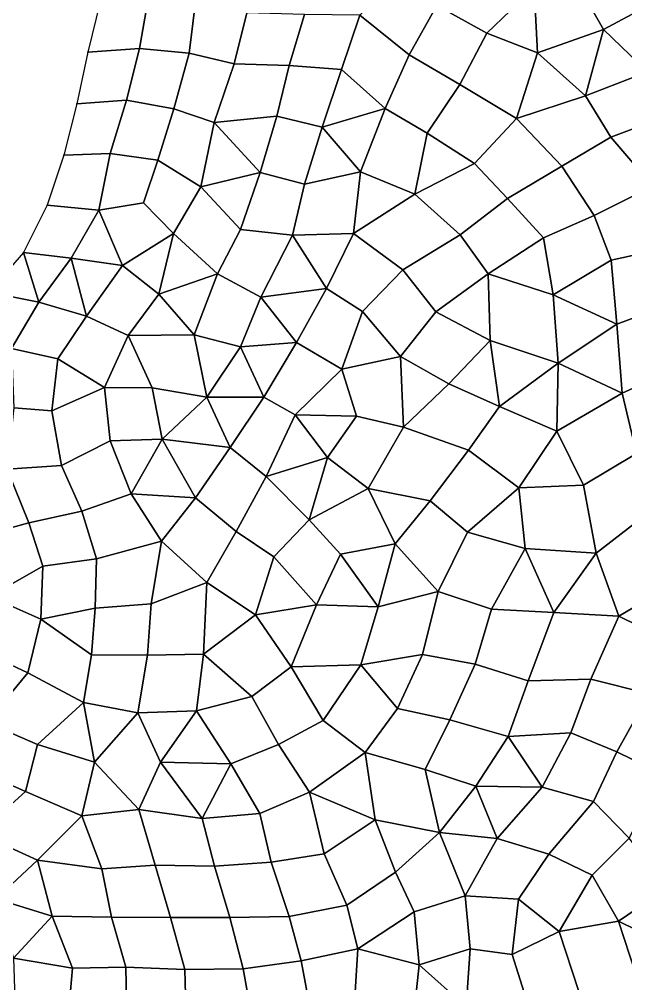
# Model space of a CAD drawing. Extents: x 380707 to 407438, y 6452841 to 6483357.
# Drawn here: x 387707 to 388738, y 6457756 to 6459394 of the extents above; entities that cross this region are included whole.
import ezdxf

# ---------------------------------------------------------------- set-up
doc = ezdxf.new("R2010")
doc.units = 0
for name, color, linetype in [('MESH_BOUND', 25, 'CONTINUOUS'), ('MESH_ELEMS', 18, 'CONTINUOUS'), ('MESH_NODES', 18, 'CONTINUOUS')]:
    doc.layers.add(name, color=color, linetype=linetype)

msp = doc.modelspace()

# ---------------------------------------------------------------- linework, layer by layer
at = {"layer": 'MESH_BOUND', "color": 25}
for points in [[(387845.358, 6459425.63, -0.427), (387824.035, 6459338.24, -0.398)], [(387824.035, 6459338.24, -0.398), (387805.435, 6459250.24, 0.779)], [(387805.435, 6459250.24, 0.779), (387783.297, 6459163.14, 1.218)], [(387783.297, 6459163.14, 1.218), (387754.743, 6459078.09, 0.751)], [(387754.743, 6459078.09, 0.751), (387714.579, 6458997.6, -0.377)], [(387714.579, 6458997.6, -0.377), (387655.426, 6458930.38, 0.384)]]:
    msp.add_polyline3d(points, dxfattribs=at)
at = {"layer": 'MESH_ELEMS', "color": 178}
for points in [[(388501.788, 6459370.18, -6.523), (388582.098, 6459448.24, -6.871), (388487.688, 6459495.85, -7.054), (388417.084, 6459417.23, -6.739)], [(388700.074, 6459376.63, -6.705), (388797.588, 6459429.44, -6.906), (388741.967, 6459498.34, -7.003), (388657.451, 6459451.54, -6.894)], [(388286.116, 6459400.74, -7.491), (388370.065, 6459333.64, -5.34), (388417.084, 6459417.23, -6.739), (388360.024, 6459475.83, -7.464)], [(388582.098, 6459448.24, -6.871), (388501.788, 6459370.18, -6.523), (388588.109, 6459337.26, -4.354), (388582.098, 6459448.24, -6.871)], [(388588.109, 6459337.26, -4.354), (388700.074, 6459376.63, -6.705), (388657.451, 6459451.54, -6.894), (388582.098, 6459448.24, -6.871)], [(387845.358, 6459425.63, -0.427), (387824.035, 6459338.24, -0.398), (387911.69, 6459344.48, -4.565), (387926.217, 6459428.51, -4.735)], [(387996.029, 6459336.19, -6.838), (388008.762, 6459437.69, -3.666), (387926.217, 6459428.51, -4.735), (387911.69, 6459344.48, -4.565)], [(387996.029, 6459336.19, -6.838), (388072.76, 6459318.31, -7.659), (388093.793, 6459405.22, -7.394), (388008.762, 6459437.69, -3.666)], [(388797.588, 6459429.44, -6.906), (388700.074, 6459376.63, -6.705), (388775.062, 6459304.58, -6.499), (388850.508, 6459354.18, -6.841)], [(388456.073, 6459283.21, -6.823), (388501.788, 6459370.18, -6.523), (388417.084, 6459417.23, -6.739), (388370.065, 6459333.64, -5.34)], [(388166.092, 6459315.75, -7.559), (388191.946, 6459402.14, -7.854), (388093.793, 6459405.22, -7.394), (388072.76, 6459318.31, -7.659)], [(388254.903, 6459308.75, -7.305), (388286.116, 6459400.74, -7.491), (388191.946, 6459402.14, -7.854), (388166.092, 6459315.75, -7.559)], [(388254.903, 6459308.75, -7.305), (388329.152, 6459242.2, -6.104), (388370.065, 6459333.64, -5.34), (388286.116, 6459400.74, -7.491)], [(388456.073, 6459283.21, -6.823), (388552.287, 6459225.41, -5.945), (388588.109, 6459337.26, -4.354), (388501.788, 6459370.18, -6.523)], [(388588.109, 6459337.26, -4.354), (388669.737, 6459263.77, -4.356), (388700.074, 6459376.63, -6.705), (388588.109, 6459337.26, -4.354)], [(388669.737, 6459263.77, -4.356), (388775.062, 6459304.58, -6.499), (388700.074, 6459376.63, -6.705), (388669.737, 6459263.77, -4.356)], [(387889.427, 6459256.44, -3.781), (387911.69, 6459344.48, -4.565), (387824.035, 6459338.24, -0.398), (387805.435, 6459250.24, 0.779)], [(387969.818, 6459242.12, -6.994), (387996.029, 6459336.19, -6.838), (387911.69, 6459344.48, -4.565), (387889.427, 6459256.44, -3.781)], [(387969.818, 6459242.12, -6.994), (388038.638, 6459218.79, -7.66), (388072.76, 6459318.31, -7.659), (387996.029, 6459336.19, -6.838)], [(388329.152, 6459242.2, -6.104), (388400.724, 6459200.34, -6.412), (388456.073, 6459283.21, -6.823), (388370.065, 6459333.64, -5.34)], [(388669.737, 6459263.77, -4.356), (388588.109, 6459337.26, -4.354), (388552.287, 6459225.41, -5.945), (388669.737, 6459263.77, -4.356)], [(388144.842, 6459229.18, -7.403), (388166.092, 6459315.75, -7.559), (388072.76, 6459318.31, -7.659), (388038.638, 6459218.79, -7.66)], [(388221.924, 6459210.86, -7.327), (388254.903, 6459308.75, -7.305), (388166.092, 6459315.75, -7.559), (388144.842, 6459229.18, -7.403)], [(388221.924, 6459210.86, -7.327), (388329.152, 6459242.2, -6.104), (388254.903, 6459308.75, -7.305), (388221.924, 6459210.86, -7.327)], [(388712.307, 6459193.6, -3.639), (388818.692, 6459233.44, -6.668), (388775.062, 6459304.58, -6.499), (388669.737, 6459263.77, -4.356)], [(388480.959, 6459149.05, -6.847), (388552.287, 6459225.41, -5.945), (388456.073, 6459283.21, -6.823), (388400.724, 6459200.34, -6.412)], [(388669.737, 6459263.77, -4.356), (388552.287, 6459225.41, -5.945), (388629.304, 6459144.38, -2.983), (388712.307, 6459193.6, -3.639)], [(387861.902, 6459165.74, -3.886), (387889.427, 6459256.44, -3.781), (387805.435, 6459250.24, 0.779), (387783.297, 6459163.14, 1.218)], [(387942.693, 6459154.45, -6.596), (387969.818, 6459242.12, -6.994), (387889.427, 6459256.44, -3.781), (387861.902, 6459165.74, -3.886)], [(387942.693, 6459154.45, -6.596), (388015.71, 6459109.37, -7.733), (388038.638, 6459218.79, -7.66), (387969.818, 6459242.12, -6.994)], [(388221.924, 6459210.86, -7.327), (388287.333, 6459134.61, -7.079), (388329.152, 6459242.2, -6.104), (388221.924, 6459210.86, -7.327)], [(388287.333, 6459134.61, -7.079), (388379.641, 6459096.84, -5.803), (388400.724, 6459200.34, -6.412), (388329.152, 6459242.2, -6.104)], [(388818.692, 6459233.44, -6.668), (388712.307, 6459193.6, -3.639), (388783.676, 6459110.77, -5.943), (388818.692, 6459233.44, -6.668)], [(388116.582, 6459133.97, -7.556), (388038.638, 6459218.79, -7.66), (388015.71, 6459109.37, -7.733), (388116.582, 6459133.97, -7.556)], [(388038.638, 6459218.79, -7.66), (388116.582, 6459133.97, -7.556), (388144.842, 6459229.18, -7.403), (388038.638, 6459218.79, -7.66)], [(388192.28, 6459114.14, -7.524), (388221.924, 6459210.86, -7.327), (388144.842, 6459229.18, -7.403), (388116.582, 6459133.97, -7.556)], [(388536.775, 6459089.35, -5.97), (388629.304, 6459144.38, -2.983), (388552.287, 6459225.41, -5.945), (388480.959, 6459149.05, -6.847)], [(388287.333, 6459134.61, -7.079), (388221.924, 6459210.86, -7.327), (388192.28, 6459114.14, -7.524), (388287.333, 6459134.61, -7.079)], [(388400.724, 6459200.34, -6.412), (388379.641, 6459096.84, -5.803), (388480.959, 6459149.05, -6.847), (388400.724, 6459200.34, -6.412)], [(388684.206, 6459060.9, -3.068), (388783.676, 6459110.77, -5.943), (388712.307, 6459193.6, -3.639), (388629.304, 6459144.38, -2.983)], [(387842.304, 6459069.54, -4.112), (387861.902, 6459165.74, -3.886), (387783.297, 6459163.14, 1.218), (387754.743, 6459078.09, 0.751)], [(387918.24, 6459082.02, -4.305), (387942.693, 6459154.45, -6.596), (387861.902, 6459165.74, -3.886), (387842.304, 6459069.54, -4.112)], [(388015.71, 6459109.37, -7.733), (387942.693, 6459154.45, -6.596), (387918.24, 6459082.02, -4.305), (387969.156, 6459030.26, -6.814)], [(388456.468, 6459027.88, -6.907), (388536.775, 6459089.35, -5.97), (388480.959, 6459149.05, -6.847), (388379.641, 6459096.84, -5.803)], [(388015.71, 6459109.37, -7.733), (388083.375, 6459036.86, -7.82), (388116.582, 6459133.97, -7.556), (388015.71, 6459109.37, -7.733)], [(388171.425, 6459027.25, -7.729), (388192.28, 6459114.14, -7.524), (388116.582, 6459133.97, -7.556), (388083.375, 6459036.86, -7.82)], [(388275.449, 6459029.9, -7.506), (388287.333, 6459134.61, -7.079), (388192.28, 6459114.14, -7.524), (388171.425, 6459027.25, -7.729)], [(388275.449, 6459029.9, -7.506), (388379.641, 6459096.84, -5.803), (388287.333, 6459134.61, -7.079), (388275.449, 6459029.9, -7.506)], [(388597.913, 6459022.79, -3.364), (388684.206, 6459060.9, -3.068), (388629.304, 6459144.38, -2.983), (388536.775, 6459089.35, -5.97)], [(388083.375, 6459036.86, -7.82), (388015.71, 6459109.37, -7.733), (387969.156, 6459030.26, -6.814), (388044.437, 6458961.57, -7.15)], [(388798.379, 6459003.22, -7.272), (388783.676, 6459110.77, -5.943), (388684.206, 6459060.9, -3.068), (388713.35, 6458984.69, -3.948)], [(388359.059, 6458968.27, -7.444), (388456.468, 6459027.88, -6.907), (388379.641, 6459096.84, -5.803), (388275.449, 6459029.9, -7.506)], [(388503.879, 6458961.78, -6.784), (388597.913, 6459022.79, -3.364), (388536.775, 6459089.35, -5.97), (388456.468, 6459027.88, -6.907)], [(387795.289, 6458988.43, -1.844), (387842.304, 6459069.54, -4.112), (387754.743, 6459078.09, 0.751), (387714.579, 6458997.6, -0.377)], [(387842.304, 6459069.54, -4.112), (387795.289, 6458988.43, -1.844), (387883.056, 6458975.64, -2.044), (387842.304, 6459069.54, -4.112)], [(387883.056, 6458975.64, -2.044), (387969.156, 6459030.26, -6.814), (387918.24, 6459082.02, -4.305), (387842.304, 6459069.54, -4.112)], [(388597.913, 6459022.79, -3.364), (388614.694, 6458926.04, -5.954), (388713.35, 6458984.69, -3.948), (388684.206, 6459060.9, -3.068)], [(388117.611, 6458922.22, -7.344), (388171.425, 6459027.25, -7.729), (388083.375, 6459036.86, -7.82), (388044.437, 6458961.57, -7.15)], [(387944.298, 6458926.76, -4.051), (387969.156, 6459030.26, -6.814), (387883.056, 6458975.64, -2.044), (387944.298, 6458926.76, -4.051)], [(387944.298, 6458926.76, -4.051), (388044.437, 6458961.57, -7.15), (387969.156, 6459030.26, -6.814), (387944.298, 6458926.76, -4.051)], [(388117.611, 6458922.22, -7.344), (388229.576, 6458936.55, -7.947), (388171.425, 6459027.25, -7.729), (388117.611, 6458922.22, -7.344)], [(388229.576, 6458936.55, -7.947), (388275.449, 6459029.9, -7.506), (388171.425, 6459027.25, -7.729), (388229.576, 6458936.55, -7.947)], [(388359.059, 6458968.27, -7.444), (388275.449, 6459029.9, -7.506), (388229.576, 6458936.55, -7.947), (388290.439, 6458897.37, -8.015)], [(388456.468, 6459027.88, -6.907), (388359.059, 6458968.27, -7.444), (388414.938, 6458897.26, -7.589), (388503.879, 6458961.78, -6.784)], [(388503.879, 6458961.78, -6.784), (388614.694, 6458926.04, -5.954), (388597.913, 6459022.79, -3.364), (388503.879, 6458961.78, -6.784)], [(388823.384, 6458913.57, -7.836), (388798.379, 6459003.22, -7.272), (388713.35, 6458984.69, -3.948), (388722.866, 6458875.85, -7.158)], [(387740.844, 6458913.17, -2.591), (387714.579, 6458997.6, -0.377), (387655.426, 6458930.38, 0.384), (387740.844, 6458913.17, -2.591)], [(387740.844, 6458913.17, -2.591), (387795.289, 6458988.43, -1.844), (387714.579, 6458997.6, -0.377), (387740.844, 6458913.17, -2.591)], [(387821.505, 6458889.63, -6.667), (387795.289, 6458988.43, -1.844), (387740.844, 6458913.17, -2.591), (387821.505, 6458889.63, -6.667)], [(387883.056, 6458975.64, -2.044), (387795.289, 6458988.43, -1.844), (387821.505, 6458889.63, -6.667), (387883.056, 6458975.64, -2.044)], [(388713.35, 6458984.69, -3.948), (388614.694, 6458926.04, -5.954), (388722.866, 6458875.85, -7.158), (388713.35, 6458984.69, -3.948)], [(387892.223, 6458856.84, -6.489), (387944.298, 6458926.76, -4.051), (387883.056, 6458975.64, -2.044), (387821.505, 6458889.63, -6.667)], [(388414.938, 6458897.26, -7.589), (388359.059, 6458968.27, -7.444), (388290.439, 6458897.37, -8.015), (388355.159, 6458820.98, -8.07)], [(388044.437, 6458961.57, -7.15), (387944.298, 6458926.76, -4.051), (388004.712, 6458857.69, -4.93), (388044.437, 6458961.57, -7.15)], [(388083.264, 6458837.85, -3.488), (388117.611, 6458922.22, -7.344), (388044.437, 6458961.57, -7.15), (388004.712, 6458857.69, -4.93)], [(388503.879, 6458961.78, -6.784), (388414.938, 6458897.26, -7.589), (388507.639, 6458848.1, -7.417), (388503.879, 6458961.78, -6.784)], [(388507.639, 6458848.1, -7.417), (388623.001, 6458809.92, -7.706), (388614.694, 6458926.04, -5.954), (388503.879, 6458961.78, -6.784)], [(388117.611, 6458922.22, -7.344), (388178.666, 6458844.67, -5.941), (388229.576, 6458936.55, -7.947), (388117.611, 6458922.22, -7.344)], [(388178.666, 6458844.67, -5.941), (388255.273, 6458799.78, -6.628), (388290.439, 6458897.37, -8.015), (388229.576, 6458936.55, -7.947)], [(387655.426, 6458930.38, 0.384), (387694.265, 6458834.92, -4.903), (387740.844, 6458913.17, -2.591), (387655.426, 6458930.38, 0.384)], [(387944.298, 6458926.76, -4.051), (387892.223, 6458856.84, -6.489), (388004.712, 6458857.69, -4.93), (387944.298, 6458926.76, -4.051)], [(388117.611, 6458922.22, -7.344), (388083.264, 6458837.85, -3.488), (388178.666, 6458844.67, -5.941), (388117.611, 6458922.22, -7.344)], [(388623.001, 6458809.92, -7.706), (388722.866, 6458875.85, -7.158), (388614.694, 6458926.04, -5.954), (388623.001, 6458809.92, -7.706)], [(387773.015, 6458817.42, -7.349), (387821.505, 6458889.63, -6.667), (387740.844, 6458913.17, -2.591), (387694.265, 6458834.92, -4.903)], [(388822.835, 6458800.21, -9.329), (388823.384, 6458913.57, -7.836), (388722.866, 6458875.85, -7.158), (388731.667, 6458758.61, -10.026)], [(387821.505, 6458889.63, -6.667), (387773.015, 6458817.42, -7.349), (387851.93, 6458768.72, -7.463), (387892.223, 6458856.84, -6.489)], [(388255.273, 6458799.78, -6.628), (388355.159, 6458820.98, -8.07), (388290.439, 6458897.37, -8.015), (388255.273, 6458799.78, -6.628)], [(388437.296, 6458774.73, -8.515), (388507.639, 6458848.1, -7.417), (388414.938, 6458897.26, -7.589), (388355.159, 6458820.98, -8.07)], [(388722.866, 6458875.85, -7.158), (388623.001, 6458809.92, -7.706), (388731.667, 6458758.61, -10.026), (388722.866, 6458875.85, -7.158)], [(387892.223, 6458856.84, -6.489), (387851.93, 6458768.72, -7.463), (387933.068, 6458767.64, -6.782), (387892.223, 6458856.84, -6.489)], [(388004.712, 6458857.69, -4.93), (387892.223, 6458856.84, -6.489), (387933.068, 6458767.64, -6.782), (388026.017, 6458752.1, -6.002)], [(388083.264, 6458837.85, -3.488), (388004.712, 6458857.69, -4.93), (388026.017, 6458752.1, -6.002), (388083.264, 6458837.85, -3.488)], [(388083.264, 6458837.85, -3.488), (388026.017, 6458752.1, -6.002), (388123.015, 6458752.12, -4.567), (388083.264, 6458837.85, -3.488)], [(388178.666, 6458844.67, -5.941), (388083.264, 6458837.85, -3.488), (388123.015, 6458752.12, -4.567), (388178.666, 6458844.67, -5.941)], [(388255.273, 6458799.78, -6.628), (388178.666, 6458844.67, -5.941), (388123.015, 6458752.12, -4.567), (388176.353, 6458722.14, -3.644)], [(388437.296, 6458774.73, -8.515), (388523.185, 6458735.98, -8.896), (388507.639, 6458848.1, -7.417), (388437.296, 6458774.73, -8.515)], [(388623.001, 6458809.92, -7.706), (388507.639, 6458848.1, -7.417), (388523.185, 6458735.98, -8.896), (388623.001, 6458809.92, -7.706)], [(387773.015, 6458817.42, -7.349), (387694.265, 6458834.92, -4.903), (387698.028, 6458733.93, -7.698), (387762.619, 6458728.91, -8.045)], [(388355.159, 6458820.98, -8.07), (388255.273, 6458799.78, -6.628), (388280.352, 6458719.95, -4.565), (388360.509, 6458701.05, -7.388)], [(388437.296, 6458774.73, -8.515), (388355.159, 6458820.98, -8.07), (388360.509, 6458701.05, -7.388), (388437.296, 6458774.73, -8.515)], [(387762.619, 6458728.91, -8.045), (387851.93, 6458768.72, -7.463), (387773.015, 6458817.42, -7.349), (387762.619, 6458728.91, -8.045)], [(388620.766, 6458694.35, -11.075), (388623.001, 6458809.92, -7.706), (388523.185, 6458735.98, -8.896), (388620.766, 6458694.35, -11.075)], [(388620.766, 6458694.35, -11.075), (388731.667, 6458758.61, -10.026), (388623.001, 6458809.92, -7.706), (388620.766, 6458694.35, -11.075)], [(388255.273, 6458799.78, -6.628), (388176.353, 6458722.14, -3.644), (388280.352, 6458719.95, -4.565), (388255.273, 6458799.78, -6.628)], [(388731.667, 6458758.61, -10.026), (388756.074, 6458656.11, -10.31), (388856.205, 6458713.61, -10.998), (388822.835, 6458800.21, -9.329)], [(388437.296, 6458774.73, -8.515), (388360.509, 6458701.05, -7.388), (388470.49, 6458661.86, -9.611), (388523.185, 6458735.98, -8.896)], [(387762.619, 6458728.91, -8.045), (387779.067, 6458636.05, -8.482), (387861.585, 6458677.81, -7.85), (387851.93, 6458768.72, -7.463)], [(387933.068, 6458767.64, -6.782), (387851.93, 6458768.72, -7.463), (387861.585, 6458677.81, -7.85), (387949.992, 6458680.99, -7.186)], [(387949.992, 6458680.99, -7.186), (388026.017, 6458752.1, -6.002), (387933.068, 6458767.64, -6.782), (387949.992, 6458680.99, -7.186)], [(388756.074, 6458656.11, -10.31), (388731.667, 6458758.61, -10.026), (388620.766, 6458694.35, -11.075), (388665.904, 6458602.72, -10.183)], [(387949.992, 6458680.99, -7.186), (388065.915, 6458666.66, -6.036), (388026.017, 6458752.1, -6.002), (387949.992, 6458680.99, -7.186)], [(388026.017, 6458752.1, -6.002), (388065.915, 6458666.66, -6.036), (388123.015, 6458752.12, -4.567), (388026.017, 6458752.1, -6.002)], [(388065.915, 6458666.66, -6.036), (388126.824, 6458617.46, -5.172), (388176.353, 6458722.14, -3.644), (388123.015, 6458752.12, -4.567)], [(387762.619, 6458728.91, -8.045), (387698.028, 6458733.93, -7.698), (387686.89, 6458629.75, -8.683), (387779.067, 6458636.05, -8.482)], [(388556.047, 6458597.87, -11.417), (388620.766, 6458694.35, -11.075), (388523.185, 6458735.98, -8.896), (388470.49, 6458661.86, -9.611)], [(388126.824, 6458617.46, -5.172), (388231.041, 6458649.38, -3.181), (388176.353, 6458722.14, -3.644), (388126.824, 6458617.46, -5.172)], [(388280.352, 6458719.95, -4.565), (388176.353, 6458722.14, -3.644), (388231.041, 6458649.38, -3.181), (388280.352, 6458719.95, -4.565)], [(388300.114, 6458596.93, -4.034), (388360.509, 6458701.05, -7.388), (388280.352, 6458719.95, -4.565), (388231.041, 6458649.38, -3.181)], [(388405.791, 6458575.98, -9.501), (388470.49, 6458661.86, -9.611), (388360.509, 6458701.05, -7.388), (388300.114, 6458596.93, -4.034)], [(388620.766, 6458694.35, -11.075), (388556.047, 6458597.87, -11.417), (388665.904, 6458602.72, -10.183), (388620.766, 6458694.35, -11.075)], [(387779.067, 6458636.05, -8.482), (387813.439, 6458558.45, -8.385), (387897.384, 6458587.97, -7.912), (387861.585, 6458677.81, -7.85)], [(387861.585, 6458677.81, -7.85), (387897.384, 6458587.97, -7.912), (387949.992, 6458680.99, -7.186), (387861.585, 6458677.81, -7.85)], [(387897.384, 6458587.97, -7.912), (388006.92, 6458581.28, -6.911), (387949.992, 6458680.99, -7.186), (387897.384, 6458587.97, -7.912)], [(388065.915, 6458666.66, -6.036), (387949.992, 6458680.99, -7.186), (388006.92, 6458581.28, -6.911), (388065.915, 6458666.66, -6.036)], [(388006.92, 6458581.28, -6.911), (388075.896, 6458523.88, -5.333), (388126.824, 6458617.46, -5.172), (388065.915, 6458666.66, -6.036)], [(388469.009, 6458522.77, -12.175), (388556.047, 6458597.87, -11.417), (388470.49, 6458661.86, -9.611), (388405.791, 6458575.98, -9.501)], [(388200.208, 6458543.89, -3.279), (388231.041, 6458649.38, -3.181), (388126.824, 6458617.46, -5.172), (388200.208, 6458543.89, -3.279)], [(388231.041, 6458649.38, -3.181), (388200.208, 6458543.89, -3.279), (388300.114, 6458596.93, -4.034), (388231.041, 6458649.38, -3.181)], [(388785.239, 6458562.58, -8.912), (388756.074, 6458656.11, -10.31), (388665.904, 6458602.72, -10.183), (388687.334, 6458487.29, -8.929)], [(387723.371, 6458538.34, -9.131), (387686.89, 6458629.75, -8.683), (387594.535, 6458582, -8.083), (387642.903, 6458516.66, -9.803)], [(387779.067, 6458636.05, -8.482), (387686.89, 6458629.75, -8.683), (387723.371, 6458538.34, -9.131), (387813.439, 6458558.45, -8.385)], [(388075.896, 6458523.88, -5.333), (388139.917, 6458480.91, -3.821), (388200.208, 6458543.89, -3.279), (388126.824, 6458617.46, -5.172)], [(388253.134, 6458485.33, -4.598), (388345.835, 6458502.98, -8.814), (388300.114, 6458596.93, -4.034), (388200.208, 6458543.89, -3.279)], [(388405.791, 6458575.98, -9.501), (388300.114, 6458596.93, -4.034), (388345.835, 6458502.98, -8.814), (388405.791, 6458575.98, -9.501)], [(388469.009, 6458522.77, -12.175), (388566.91, 6458494.82, -10.242), (388556.047, 6458597.87, -11.417), (388469.009, 6458522.77, -12.175)], [(388665.904, 6458602.72, -10.183), (388556.047, 6458597.87, -11.417), (388566.91, 6458494.82, -10.242), (388687.334, 6458487.29, -8.929)], [(387813.439, 6458558.45, -8.385), (387838.725, 6458477.17, -7.428), (387949.145, 6458507.73, -6.866), (387897.384, 6458587.97, -7.912)], [(388006.92, 6458581.28, -6.911), (387897.384, 6458587.97, -7.912), (387949.145, 6458507.73, -6.866), (388006.92, 6458581.28, -6.911)], [(387949.145, 6458507.73, -6.866), (388026.294, 6458437.11, -4.869), (388075.896, 6458523.88, -5.333), (388006.92, 6458581.28, -6.911)], [(388469.009, 6458522.77, -12.175), (388405.791, 6458575.98, -9.501), (388345.835, 6458502.98, -8.814), (388419.061, 6458422.23, -11.696)], [(388835.323, 6458444.61, -7.901), (388785.239, 6458562.58, -8.912), (388687.334, 6458487.29, -8.929), (388725.955, 6458380.24, -8.096)], [(387813.439, 6458558.45, -8.385), (387723.371, 6458538.34, -9.131), (387747.389, 6458465.1, -8.462), (387838.725, 6458477.17, -7.428)], [(388253.134, 6458485.33, -4.598), (388200.208, 6458543.89, -3.279), (388139.917, 6458480.91, -3.821), (388212.379, 6458399.57, -8.475)], [(387747.389, 6458465.1, -8.462), (387723.371, 6458538.34, -9.131), (387642.903, 6458516.66, -9.803), (387656.802, 6458413.48, -9.293)], [(388026.294, 6458437.11, -4.869), (388108.786, 6458382.34, -6.813), (388139.917, 6458480.91, -3.821), (388075.896, 6458523.88, -5.333)], [(388469.009, 6458522.77, -12.175), (388419.061, 6458422.23, -11.696), (388509.905, 6458392.21, -9.929), (388566.91, 6458494.82, -10.242)], [(387931.402, 6458401.21, -5.828), (387949.145, 6458507.73, -6.866), (387838.725, 6458477.17, -7.428), (387836.278, 6458393.85, -7.019)], [(388026.294, 6458437.11, -4.869), (387949.145, 6458507.73, -6.866), (387931.402, 6458401.21, -5.828), (388026.294, 6458437.11, -4.869)], [(388345.835, 6458502.98, -8.814), (388253.134, 6458485.33, -4.598), (388317.251, 6458396.14, -12.264), (388345.835, 6458502.98, -8.814)], [(388345.835, 6458502.98, -8.814), (388317.251, 6458396.14, -12.264), (388419.061, 6458422.23, -11.696), (388345.835, 6458502.98, -8.814)], [(388566.91, 6458494.82, -10.242), (388509.905, 6458392.21, -9.929), (388615.604, 6458386.29, -8.79), (388566.91, 6458494.82, -10.242)], [(388566.91, 6458494.82, -10.242), (388615.604, 6458386.29, -8.79), (388687.334, 6458487.29, -8.929), (388566.91, 6458494.82, -10.242)], [(387747.389, 6458465.1, -8.462), (387744.066, 6458375, -7.25), (387836.278, 6458393.85, -7.019), (387838.725, 6458477.17, -7.428)], [(388139.917, 6458480.91, -3.821), (388108.786, 6458382.34, -6.813), (388212.379, 6458399.57, -8.475), (388139.917, 6458480.91, -3.821)], [(388212.379, 6458399.57, -8.475), (388317.251, 6458396.14, -12.264), (388253.134, 6458485.33, -4.598), (388212.379, 6458399.57, -8.475)], [(388615.604, 6458386.29, -8.79), (388725.955, 6458380.24, -8.096), (388687.334, 6458487.29, -8.929), (388615.604, 6458386.29, -8.79)], [(387747.389, 6458465.1, -8.462), (387656.802, 6458413.48, -9.293), (387744.066, 6458375, -7.25), (387747.389, 6458465.1, -8.462)], [(388835.323, 6458444.61, -7.901), (388725.955, 6458380.24, -8.096), (388828.548, 6458329.54, -7.735), (388835.323, 6458444.61, -7.901)], [(388020.231, 6458315.59, -7.67), (388026.294, 6458437.11, -4.869), (387931.402, 6458401.21, -5.828), (387925.237, 6458314, -6.756)], [(388020.231, 6458315.59, -7.67), (388108.786, 6458382.34, -6.813), (388026.294, 6458437.11, -4.869), (388020.231, 6458315.59, -7.67)], [(387744.066, 6458375, -7.25), (387656.802, 6458413.48, -9.293), (387644.159, 6458320.27, -7.655), (387721.789, 6458283.99, -5.56)], [(388392.359, 6458315.08, -10.502), (388419.061, 6458422.23, -11.696), (388317.251, 6458396.14, -12.264), (388287.787, 6458297.51, -10.637)], [(388482.055, 6458298.79, -9.548), (388509.905, 6458392.21, -9.929), (388419.061, 6458422.23, -11.696), (388392.359, 6458315.08, -10.502)], [(387925.237, 6458314, -6.756), (387931.402, 6458401.21, -5.828), (387836.278, 6458393.85, -7.019), (387830.183, 6458314.1, -5.973)], [(388108.786, 6458382.34, -6.813), (388169.26, 6458294.04, -10.359), (388212.379, 6458399.57, -8.475), (388108.786, 6458382.34, -6.813)], [(388287.787, 6458297.51, -10.637), (388317.251, 6458396.14, -12.264), (388212.379, 6458399.57, -8.475), (388169.26, 6458294.04, -10.359)], [(387744.066, 6458375, -7.25), (387830.183, 6458314.1, -5.973), (387836.278, 6458393.85, -7.019), (387744.066, 6458375, -7.25)], [(388108.786, 6458382.34, -6.813), (388020.231, 6458315.59, -7.67), (388102.403, 6458243.51, -10.096), (388169.26, 6458294.04, -10.359)], [(388572, 6458270, -8.801), (388615.604, 6458386.29, -8.79), (388509.905, 6458392.21, -9.929), (388482.055, 6458298.79, -9.548)], [(388678.561, 6458273.26, -8.273), (388725.955, 6458380.24, -8.096), (388615.604, 6458386.29, -8.79), (388572, 6458270, -8.801)], [(388725.955, 6458380.24, -8.096), (388678.561, 6458273.26, -8.273), (388777.398, 6458248.15, -7.922), (388828.548, 6458329.54, -7.735)], [(387830.183, 6458314.1, -5.973), (387744.066, 6458375, -7.25), (387721.789, 6458283.99, -5.56), (387816.358, 6458233.34, -8.188)], [(387644.159, 6458320.27, -7.655), (387562.395, 6458252.42, -10.985), (387651.636, 6458199.33, -7.954), (387721.789, 6458283.99, -5.56)], [(387925.237, 6458314, -6.756), (387830.183, 6458314.1, -5.973), (387816.358, 6458233.34, -8.188), (387908.581, 6458216.03, -9.089)], [(388008.764, 6458219.16, -9.77), (388020.231, 6458315.59, -7.67), (387925.237, 6458314, -6.756), (387908.581, 6458216.03, -9.089)], [(388008.764, 6458219.16, -9.77), (388102.403, 6458243.51, -10.096), (388020.231, 6458315.59, -7.67), (388008.764, 6458219.16, -9.77)], [(388349.823, 6458222.99, -9.968), (388392.359, 6458315.08, -10.502), (388287.787, 6458297.51, -10.637), (388349.823, 6458222.99, -9.968)], [(388438.975, 6458203.87, -9.465), (388482.055, 6458298.79, -9.548), (388392.359, 6458315.08, -10.502), (388349.823, 6458222.99, -9.968)], [(388287.787, 6458297.51, -10.637), (388169.26, 6458294.04, -10.359), (388223.959, 6458202.95, -10.167), (388287.787, 6458297.51, -10.637)], [(388349.823, 6458222.99, -9.968), (388287.787, 6458297.51, -10.637), (388223.959, 6458202.95, -10.167), (388295.251, 6458148.6, -9.908)], [(388537.942, 6458175.84, -8.771), (388572, 6458270, -8.801), (388482.055, 6458298.79, -9.548), (388438.975, 6458203.87, -9.465)], [(387738.539, 6458161.86, -7.198), (387816.358, 6458233.34, -8.188), (387721.789, 6458283.99, -5.56), (387651.636, 6458199.33, -7.954)], [(388223.959, 6458202.95, -10.167), (388169.26, 6458294.04, -10.359), (388102.403, 6458243.51, -10.096), (388148.121, 6458162.05, -10.04)], [(388644.669, 6458181.68, -8.355), (388678.561, 6458273.26, -8.273), (388572, 6458270, -8.801), (388537.942, 6458175.84, -8.771)], [(388722.476, 6458149.74, -8.123), (388777.398, 6458248.15, -7.922), (388678.561, 6458273.26, -8.273), (388644.669, 6458181.68, -8.355)], [(388722.476, 6458149.74, -8.123), (388800.555, 6458111.54, -7.672), (388862.388, 6458186.43, -7.718), (388777.398, 6458248.15, -7.922)], [(387835.296, 6458132.21, -9.79), (387816.358, 6458233.34, -8.188), (387738.539, 6458161.86, -7.198), (387835.296, 6458132.21, -9.79)], [(387908.581, 6458216.03, -9.089), (387816.358, 6458233.34, -8.188), (387835.296, 6458132.21, -9.79), (387908.581, 6458216.03, -9.089)], [(388066.755, 6458129.17, -9.95), (388148.121, 6458162.05, -10.04), (388102.403, 6458243.51, -10.096), (388008.764, 6458219.16, -9.77)], [(387835.296, 6458132.21, -9.79), (387910.576, 6458051.89, -10.191), (387947.285, 6458132.26, -9.888), (387908.581, 6458216.03, -9.089)], [(387947.285, 6458132.26, -9.888), (388008.764, 6458219.16, -9.77), (387908.581, 6458216.03, -9.089), (387947.285, 6458132.26, -9.888)], [(388008.764, 6458219.16, -9.77), (387947.285, 6458132.26, -9.888), (388066.755, 6458129.17, -9.95), (388008.764, 6458219.16, -9.77)], [(388397.063, 6458119.4, -9.494), (388438.975, 6458203.87, -9.465), (388349.823, 6458222.99, -9.968), (388295.251, 6458148.6, -9.908)], [(387738.539, 6458161.86, -7.198), (387651.636, 6458199.33, -7.954), (387619.336, 6458125.8, -11.865), (387718.105, 6458082.03, -10.599)], [(388200.574, 6458081.14, -9.906), (388295.251, 6458148.6, -9.908), (388223.959, 6458202.95, -10.167), (388148.121, 6458162.05, -10.04)], [(388483.378, 6458091.43, -8.985), (388537.942, 6458175.84, -8.771), (388438.975, 6458203.87, -9.465), (388397.063, 6458119.4, -9.494)], [(388537.942, 6458175.84, -8.771), (388595.84, 6458089.63, -8.539), (388644.669, 6458181.68, -8.355), (388537.942, 6458175.84, -8.771)], [(388644.669, 6458181.68, -8.355), (388595.84, 6458089.63, -8.539), (388683.321, 6458065.47, -8.09), (388722.476, 6458149.74, -8.123)], [(388595.84, 6458089.63, -8.539), (388537.942, 6458175.84, -8.771), (388483.378, 6458091.43, -8.985), (388595.84, 6458089.63, -8.539)], [(387835.296, 6458132.21, -9.79), (387738.539, 6458161.86, -7.198), (387718.105, 6458082.03, -10.599), (387813.688, 6458041.02, -10.536)], [(388148.121, 6458162.05, -10.04), (388066.755, 6458129.17, -9.95), (388115.899, 6458045.03, -10.033), (388200.574, 6458081.14, -9.906)], [(388683.321, 6458065.47, -8.09), (388743.947, 6458002.77, -6.819), (388800.555, 6458111.54, -7.672), (388722.476, 6458149.74, -8.123)], [(388295.251, 6458148.6, -9.908), (388200.574, 6458081.14, -9.906), (388312.206, 6458033.84, -9.733), (388295.251, 6458148.6, -9.908)], [(388312.206, 6458033.84, -9.733), (388421.339, 6458012.55, -9.184), (388397.063, 6458119.4, -9.494), (388295.251, 6458148.6, -9.908)], [(387638.75, 6458010.64, -13.155), (387718.105, 6458082.03, -10.599), (387619.336, 6458125.8, -11.865), (387550.778, 6458059.2, -12.052)], [(387835.296, 6458132.21, -9.79), (387813.688, 6458041.02, -10.536), (387910.576, 6458051.89, -10.191), (387835.296, 6458132.21, -9.79)], [(387947.285, 6458132.26, -9.888), (387910.576, 6458051.89, -10.191), (388018.076, 6458036.59, -10.024), (387947.285, 6458132.26, -9.888)], [(387947.285, 6458132.26, -9.888), (388018.076, 6458036.59, -10.024), (388066.755, 6458129.17, -9.95), (387947.285, 6458132.26, -9.888)], [(388066.755, 6458129.17, -9.95), (388018.076, 6458036.59, -10.024), (388115.899, 6458045.03, -10.033), (388066.755, 6458129.17, -9.95)], [(388421.339, 6458012.55, -9.184), (388483.378, 6458091.43, -8.985), (388397.063, 6458119.4, -9.494), (388421.339, 6458012.55, -9.184)], [(388519.2, 6458002.22, -8.789), (388483.378, 6458091.43, -8.985), (388421.339, 6458012.55, -9.184), (388519.2, 6458002.22, -8.789)], [(388595.84, 6458089.63, -8.539), (388483.378, 6458091.43, -8.985), (388519.2, 6458002.22, -8.789), (388595.84, 6458089.63, -8.539)], [(388607.385, 6457975.49, -7.881), (388683.321, 6458065.47, -8.09), (388595.84, 6458089.63, -8.539), (388519.2, 6458002.22, -8.789)], [(387718.105, 6458082.03, -10.599), (387638.75, 6458010.64, -13.155), (387738.393, 6457965.7, -11.961), (387813.688, 6458041.02, -10.536)], [(388225.397, 6457976.59, -9.724), (388200.574, 6458081.14, -9.906), (388115.899, 6458045.03, -10.033), (388135.149, 6457962.33, -9.871)], [(388312.206, 6458033.84, -9.733), (388200.574, 6458081.14, -9.906), (388225.397, 6457976.59, -9.724), (388312.206, 6458033.84, -9.733)], [(387910.576, 6458051.89, -10.191), (387813.688, 6458041.02, -10.536), (387847.835, 6457950.65, -10.764), (387938.072, 6457956.97, -10.264)], [(387938.072, 6457956.97, -10.264), (388039.226, 6457955.65, -10.001), (388018.076, 6458036.59, -10.024), (387910.576, 6458051.89, -10.191)], [(388681.031, 6457939.9, -6.194), (388743.947, 6458002.77, -6.819), (388683.321, 6458065.47, -8.09), (388607.385, 6457975.49, -7.881)], [(387813.688, 6458041.02, -10.536), (387738.393, 6457965.7, -11.961), (387847.835, 6457950.65, -10.764), (387813.688, 6458041.02, -10.536)], [(388039.226, 6457955.65, -10.001), (388135.149, 6457962.33, -9.871), (388115.899, 6458045.03, -10.033), (388018.076, 6458036.59, -10.024)], [(388346.916, 6457945.44, -9.46), (388312.206, 6458033.84, -9.733), (388225.397, 6457976.59, -9.724), (388263.767, 6457889.05, -9.738)], [(388312.206, 6458033.84, -9.733), (388346.916, 6457945.44, -9.46), (388421.339, 6458012.55, -9.184), (388312.206, 6458033.84, -9.733)], [(387638.75, 6458010.64, -13.155), (387577.523, 6457943.6, -11.196), (387667.716, 6457899.64, -10.923), (387738.393, 6457965.7, -11.961)], [(388464.796, 6457904.9, -8.751), (388421.339, 6458012.55, -9.184), (388346.916, 6457945.44, -9.46), (388378.334, 6457878.05, -9.306)], [(388421.339, 6458012.55, -9.184), (388464.796, 6457904.9, -8.751), (388519.2, 6458002.22, -8.789), (388421.339, 6458012.55, -9.184)], [(388519.2, 6458002.22, -8.789), (388464.796, 6457904.9, -8.751), (388555.432, 6457899.23, -7.537), (388607.385, 6457975.49, -7.881)], [(388681.031, 6457939.9, -6.194), (388725.7, 6457862, -5.308), (388808.357, 6457918.14, -5.999), (388743.947, 6458002.77, -6.819)], [(388165.69, 6457869.61, -9.82), (388263.767, 6457889.05, -9.738), (388225.397, 6457976.59, -9.724), (388135.149, 6457962.33, -9.871)], [(388624.642, 6457844.11, -6.33), (388681.031, 6457939.9, -6.194), (388607.385, 6457975.49, -7.881), (388555.432, 6457899.23, -7.537)], [(387738.393, 6457965.7, -11.961), (387667.716, 6457899.64, -10.923), (387763.558, 6457870.48, -10.699), (387738.393, 6457965.7, -11.961)], [(387847.835, 6457950.65, -10.764), (387738.393, 6457965.7, -11.961), (387763.558, 6457870.48, -10.699), (387864.083, 6457868.69, -10.438)], [(387938.072, 6457956.97, -10.264), (387847.835, 6457950.65, -10.764), (387864.083, 6457868.69, -10.438), (387964.62, 6457868, -10.17)], [(387964.62, 6457868, -10.17), (388065.162, 6457868.14, -9.965), (388039.226, 6457955.65, -10.001), (387938.072, 6457956.97, -10.264)], [(388065.162, 6457868.14, -9.965), (388165.69, 6457869.61, -9.82), (388135.149, 6457962.33, -9.871), (388039.226, 6457955.65, -10.001)], [(388378.334, 6457878.05, -9.306), (388346.916, 6457945.44, -9.46), (388263.767, 6457889.05, -9.738), (388282.503, 6457814.73, -9.718)], [(388725.7, 6457862, -5.308), (388681.031, 6457939.9, -6.194), (388624.642, 6457844.11, -6.33), (388725.7, 6457862, -5.308)], [(388378.334, 6457878.05, -9.306), (388386.877, 6457787.52, -8.589), (388473.25, 6457814.94, -7.818), (388464.796, 6457904.9, -8.751)], [(388473.25, 6457814.94, -7.818), (388544.672, 6457805.3, -6.355), (388555.432, 6457899.23, -7.537), (388464.796, 6457904.9, -8.751)], [(388820.354, 6457815.7, -5.731), (388808.357, 6457918.14, -5.999), (388725.7, 6457862, -5.308), (388820.354, 6457815.7, -5.731)], [(387697.563, 6457798.87, -10.292), (387763.558, 6457870.48, -10.699), (387667.716, 6457899.64, -10.923), (387697.563, 6457798.87, -10.292)], [(388186.59, 6457794.38, -9.752), (388282.503, 6457814.73, -9.718), (388263.767, 6457889.05, -9.738), (388165.69, 6457869.61, -9.82)], [(388624.642, 6457844.11, -6.33), (388555.432, 6457899.23, -7.537), (388544.672, 6457805.3, -6.355), (388624.642, 6457844.11, -6.33)], [(387763.558, 6457870.48, -10.699), (387697.563, 6457798.87, -10.292), (387797.555, 6457781.97, -10.224), (387763.558, 6457870.48, -10.699)], [(387864.083, 6457868.69, -10.438), (387763.558, 6457870.48, -10.699), (387797.555, 6457781.97, -10.224), (387888.378, 6457784, -10.149)], [(388378.334, 6457878.05, -9.306), (388282.503, 6457814.73, -9.718), (388386.877, 6457787.52, -8.589), (388378.334, 6457878.05, -9.306)], [(387964.62, 6457868, -10.17), (387864.083, 6457868.69, -10.438), (387888.378, 6457784, -10.149), (387988.44, 6457780, -10.022)], [(387988.44, 6457780, -10.022), (388087.983, 6457780.86, -9.9), (388065.162, 6457868.14, -9.965), (387964.62, 6457868, -10.17)], [(388165.69, 6457869.61, -9.82), (388065.162, 6457868.14, -9.965), (388087.983, 6457780.86, -9.9), (388186.59, 6457794.38, -9.752)], [(388658.336, 6457742.42, -5.382), (388763.81, 6457744.05, -5.437), (388725.7, 6457862, -5.308), (388624.642, 6457844.11, -6.33)], [(388763.81, 6457744.05, -5.437), (388820.354, 6457815.7, -5.731), (388725.7, 6457862, -5.308), (388763.81, 6457744.05, -5.437)], [(388544.672, 6457805.3, -6.355), (388572.282, 6457719.26, -5.974), (388658.336, 6457742.42, -5.382), (388624.642, 6457844.11, -6.33)], [(388276.815, 6457723.06, -9.481), (388282.503, 6457814.73, -9.718), (388186.59, 6457794.38, -9.752), (388200.298, 6457719.42, -9.618)], [(388386.877, 6457787.52, -8.589), (388282.503, 6457814.73, -9.718), (388276.815, 6457723.06, -9.481), (388374.166, 6457671.24, -8.412)], [(388386.877, 6457787.52, -8.589), (388466.477, 6457716.2, -6.939), (388473.25, 6457814.94, -7.818), (388386.877, 6457787.52, -8.589)], [(388466.477, 6457716.2, -6.939), (388572.282, 6457719.26, -5.974), (388544.672, 6457805.3, -6.355), (388473.25, 6457814.94, -7.818)], [(387797.555, 6457781.97, -10.224), (387697.563, 6457798.87, -10.292), (387700.232, 6457712.65, -10.092), (387790.846, 6457705.17, -9.985)], [(388200.298, 6457719.42, -9.618), (388186.59, 6457794.38, -9.752), (388087.983, 6457780.86, -9.9), (388102.358, 6457699.68, -9.727)], [(387888.378, 6457784, -10.149), (387797.555, 6457781.97, -10.224), (387790.846, 6457705.17, -9.985), (387889.964, 6457697.28, -9.895)], [(387889.964, 6457697.28, -9.895), (387991.096, 6457693.81, -9.794), (387988.44, 6457780, -10.022), (387888.378, 6457784, -10.149)], [(387991.096, 6457693.81, -9.794), (388102.358, 6457699.68, -9.727), (388087.983, 6457780.86, -9.9), (387988.44, 6457780, -10.022)], [(388386.877, 6457787.52, -8.589), (388374.166, 6457671.24, -8.412), (388466.477, 6457716.2, -6.939), (388386.877, 6457787.52, -8.589)]]:
    msp.add_3dface(points, dxfattribs=at)
at = {"layer": 'MESH_NODES', "color": 18}
for p in [(388501.788, 6459370.18, -6.523), (388700.074, 6459376.63, -6.705), (387824.035, 6459338.24, -0.398), (387911.69, 6459344.48, -4.565), (387996.029, 6459336.19, -6.838), (388370.065, 6459333.64, -5.34), (388588.109, 6459337.26, -4.354), (388072.76, 6459318.31, -7.659), (388166.092, 6459315.75, -7.559), (388254.903, 6459308.75, -7.305), (388456.073, 6459283.21, -6.823), (388669.737, 6459263.77, -4.356), (387805.435, 6459250.24, 0.779), (387889.427, 6459256.44, -3.781), (387969.818, 6459242.12, -6.994), (388329.152, 6459242.2, -6.104), (388038.638, 6459218.79, -7.66), (388144.842, 6459229.18, -7.403), (388552.287, 6459225.41, -5.945), (388221.924, 6459210.86, -7.327), (388400.724, 6459200.34, -6.412), (388712.307, 6459193.6, -3.639), (387861.902, 6459165.74, -3.886), (387783.297, 6459163.14, 1.218), (387942.693, 6459154.45, -6.596), (388480.959, 6459149.05, -6.847), (388116.582, 6459133.97, -7.556), (388287.333, 6459134.61, -7.079), (388629.304, 6459144.38, -2.983), (388015.71, 6459109.37, -7.733), (388192.28, 6459114.14, -7.524), (388379.641, 6459096.84, -5.803), (388536.775, 6459089.35, -5.97), (387754.743, 6459078.09, 0.751), (387842.304, 6459069.54, -4.112), (387918.24, 6459082.02, -4.305), (388684.206, 6459060.9, -3.068), (388083.375, 6459036.86, -7.82), (387969.156, 6459030.26, -6.814), (388171.425, 6459027.25, -7.729), (388275.449, 6459029.9, -7.506), (388456.468, 6459027.88, -6.907), (388597.913, 6459022.79, -3.364), (387714.579, 6458997.6, -0.377), (387795.289, 6458988.43, -1.844), (388713.35, 6458984.69, -3.948), (387883.056, 6458975.64, -2.044), (388359.059, 6458968.27, -7.444), (388044.437, 6458961.57, -7.15), (388503.879, 6458961.78, -6.784), (388229.576, 6458936.55, -7.947), (387944.298, 6458926.76, -4.051), (388117.611, 6458922.22, -7.344), (388614.694, 6458926.04, -5.954), (387740.844, 6458913.17, -2.591), (387821.505, 6458889.63, -6.667), (388290.439, 6458897.37, -8.015), (388414.938, 6458897.26, -7.589), (388722.866, 6458875.85, -7.158), (387892.223, 6458856.84, -6.489), (388004.712, 6458857.69, -4.93), (388083.264, 6458837.85, -3.488), (388178.666, 6458844.67, -5.941), (388507.639, 6458848.1, -7.417), (388355.159, 6458820.98, -8.07), (387773.015, 6458817.42, -7.349), (388623.001, 6458809.92, -7.706), (388255.273, 6458799.78, -6.628), (388437.296, 6458774.73, -8.515), (387851.93, 6458768.72, -7.463), (387933.068, 6458767.64, -6.782), (388731.667, 6458758.61, -10.026), (388026.017, 6458752.1, -6.002), (388123.015, 6458752.12, -4.567), (387762.619, 6458728.91, -8.045), (388523.185, 6458735.98, -8.896), (388176.353, 6458722.14, -3.644), (388280.352, 6458719.95, -4.565), (388360.509, 6458701.05, -7.388), (388620.766, 6458694.35, -11.075), (387861.585, 6458677.81, -7.85), (387949.992, 6458680.99, -7.186), (388065.915, 6458666.66, -6.036), (388470.49, 6458661.86, -9.611), (388231.041, 6458649.38, -3.181), (387779.067, 6458636.05, -8.482), (388126.824, 6458617.46, -5.172), (388300.114, 6458596.93, -4.034), (388556.047, 6458597.87, -11.417), (388665.904, 6458602.72, -10.183), (387897.384, 6458587.97, -7.912), (388006.92, 6458581.28, -6.911), (388405.791, 6458575.98, -9.501), (387813.439, 6458558.45, -8.385), (388200.208, 6458543.89, -3.279), (387723.371, 6458538.34, -9.131), (388075.896, 6458523.88, -5.333), (388469.009, 6458522.77, -12.175), (387949.145, 6458507.73, -6.866), (388345.835, 6458502.98, -8.814), (388566.91, 6458494.82, -10.242), (387838.725, 6458477.17, -7.428), (388139.917, 6458480.91, -3.821), (388253.134, 6458485.33, -4.598), (388687.334, 6458487.29, -8.929), (387747.389, 6458465.1, -8.462), (388026.294, 6458437.11, -4.869), (388419.061, 6458422.23, -11.696), (387931.402, 6458401.21, -5.828), (388212.379, 6458399.57, -8.475), (388317.251, 6458396.14, -12.264), (387836.278, 6458393.85, -7.019), (388108.786, 6458382.34, -6.813), (388509.905, 6458392.21, -9.929), (388615.604, 6458386.29, -8.79), (388725.955, 6458380.24, -8.096), (387744.066, 6458375, -7.25), (387830.183, 6458314.1, -5.973), (387925.237, 6458314, -6.756), (388020.231, 6458315.59, -7.67), (388392.359, 6458315.08, -10.502), (388287.787, 6458297.51, -10.637), (388482.055, 6458298.79, -9.548), (387721.789, 6458283.99, -5.56), (388169.26, 6458294.04, -10.359), (388572, 6458270, -8.801), (388678.561, 6458273.26, -8.273), (387816.358, 6458233.34, -8.188), (388102.403, 6458243.51, -10.096), (387908.581, 6458216.03, -9.089), (388008.764, 6458219.16, -9.77), (388349.823, 6458222.99, -9.968), (388223.959, 6458202.95, -10.167), (388438.975, 6458203.87, -9.465), (388644.669, 6458181.68, -8.355), (388537.942, 6458175.84, -8.771), (387738.539, 6458161.86, -7.198), (388148.121, 6458162.05, -10.04), (388722.476, 6458149.74, -8.123), (388295.251, 6458148.6, -9.908), (387835.296, 6458132.21, -9.79), (387947.285, 6458132.26, -9.888), (388066.755, 6458129.17, -9.95), (388397.063, 6458119.4, -9.494), (388483.378, 6458091.43, -8.985), (388595.84, 6458089.63, -8.539), (387718.105, 6458082.03, -10.599), (388200.574, 6458081.14, -9.906), (387910.576, 6458051.89, -10.191), (388683.321, 6458065.47, -8.09), (387813.688, 6458041.02, -10.536), (388018.076, 6458036.59, -10.024), (388115.899, 6458045.03, -10.033), (388312.206, 6458033.84, -9.733), (388421.339, 6458012.55, -9.184), (388519.2, 6458002.22, -8.789), (388225.397, 6457976.59, -9.724), (388607.385, 6457975.49, -7.881), (387738.393, 6457965.7, -11.961), (387938.072, 6457956.97, -10.264), (388039.226, 6457955.65, -10.001), (388135.149, 6457962.33, -9.871), (387847.835, 6457950.65, -10.764), (388346.916, 6457945.44, -9.46), (388681.031, 6457939.9, -6.194), (388464.796, 6457904.9, -8.751), (388263.767, 6457889.05, -9.738), (388555.432, 6457899.23, -7.537), (387763.558, 6457870.48, -10.699), (388378.334, 6457878.05, -9.306), (387864.083, 6457868.69, -10.438), (387964.62, 6457868, -10.17), (388065.162, 6457868.14, -9.965), (388165.69, 6457869.61, -9.82), (388725.7, 6457862, -5.308), (388624.642, 6457844.11, -6.33), (388282.503, 6457814.73, -9.718), (388473.25, 6457814.94, -7.818), (388544.672, 6457805.3, -6.355), (388186.59, 6457794.38, -9.752), (387797.555, 6457781.97, -10.224), (387888.378, 6457784, -10.149), (387988.44, 6457780, -10.022), (388087.983, 6457780.86, -9.9), (388386.877, 6457787.52, -8.589)]:
    msp.add_point(p, dxfattribs=at)

doc.saveas('drawing.dxf')
